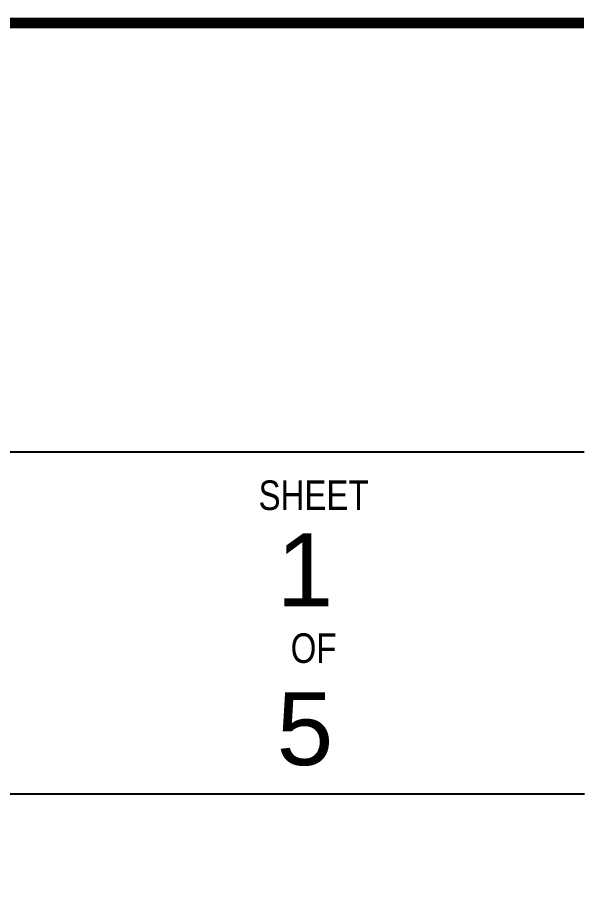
# Model space of a CAD drawing. Header units: inches. Extents: x 3065839 to 3066144, y 1245232 to 1245521.
# Drawn here: x 3065872.5475 to 3065872.6864, y 1245275.7992 to 1245276.0128 of the extents above; entities that cross this region are included whole.
import ezdxf
from ezdxf.enums import TextEntityAlignment as Align

# ---------------------------------------------------------------- set-up
doc = ezdxf.new("R2010")
doc.units = ezdxf.units.IN
doc.header["$MEASUREMENT"] = 0
doc.layers.add('A-ANNO-TTMS', color=7, linetype='Continuous')
doc.layers.add('A-ANNO-TTPS', color=7, linetype='Continuous')
doc.styles.add('FPTB-ATTR', font='arial.ttf', dxfattribs={"width": 0.8})
doc.styles.add('FPTB-FIXED', font='arial.ttf', dxfattribs={"width": 0.9})

# ---------------------------------------------------------------- blocks, each defined once
blk = doc.blocks.new('FMTB-LRGSHT')
at = {"layer": 'A-ANNO-TTMS'}
blk.add_line((-4.5591, 1.2822), (0, 1.2822), dxfattribs=at)
at = {"layer": 'A-ANNO-TTMS', "const_width": 0.0312}
blk.add_lwpolyline([(0, 2.5324), (-9.8924, 2.5324), (-9.8924, 0)], dxfattribs=at)
at = {"layer": 'A-ANNO-TTMS'}
blk.add_lwpolyline([(0.001, 0.2852), (-3.391, 0.2852), (-3.391, 0)], dxfattribs=at)
at = {"layer": 'A-ANNO-TTMS', "style": 'FPTB-FIXED', "width": 0.8}
for s, p in [('SHEET', (-0.7881, 1.1562)), ('OF', (-0.7881, 0.7107))]:
    blk.add_text(s, height=0.08606, dxfattribs=at).set_placement(p, align=Align.MIDDLE_CENTER)
at = {"layer": 'A-ANNO-TTMS', "style": 'FPTB-ATTR'}
for tag, p in [('BLDGNAME', (-9.846, 2.1143)), ('BADDRS', (-9.8495, 1.7946))]:
    blk.add_attdef(tag, p, '', height=0.25, dxfattribs=at)
at = {"layer": 'A-ANNO-TTMS', "style": 'FPTB-ATTR', "width": 1.125}
blk.add_attdef('BNUM', text='', height=0.2, dxfattribs=at).set_placement((-2.5433, 0.9796), align=Align.MIDDLE_CENTER)
at = {"layer": 'A-ANNO-TTMS', "style": 'FPTB-ATTR'}
for tag, height, p in [('SHT#', 0.2125, (-0.8133, 0.9386)), ('BCODE', 0.2, (-2.5433, 0.4754)), ('SHTTOT', 0.2125, (-0.8133, 0.4761))]:
    blk.add_attdef(tag, text='', height=height, dxfattribs=at).set_placement(p, align=Align.MIDDLE_CENTER)

msp = doc.modelspace()

# ---------------------------------------------------------------- block references
at = {"layer": 'A-ANNO-TTPS'}
ref = msp.add_blockref('FMTB-LRGSHT', (3065872.68508, 1245275.80048), dxfattribs=dict(at, xscale=0.08333333333333333, yscale=0.08333333333333333, zscale=0.08333333333333333))
ref.add_attrib('SHT#', '1', dxfattribs={"layer": 'A-ANNO-TTMS', "height": 0.01771, "style": 'FPTB-ATTR'}).set_placement((3065872.61731, 1245275.8787), align=Align.MIDDLE_CENTER)
ref.add_attrib('SHTTOT', '5', dxfattribs={"layer": 'A-ANNO-TTMS', "height": 0.01771, "style": 'FPTB-ATTR'}).set_placement((3065872.61731, 1245275.84015), align=Align.MIDDLE_CENTER)

doc.saveas('drawing.dxf')
